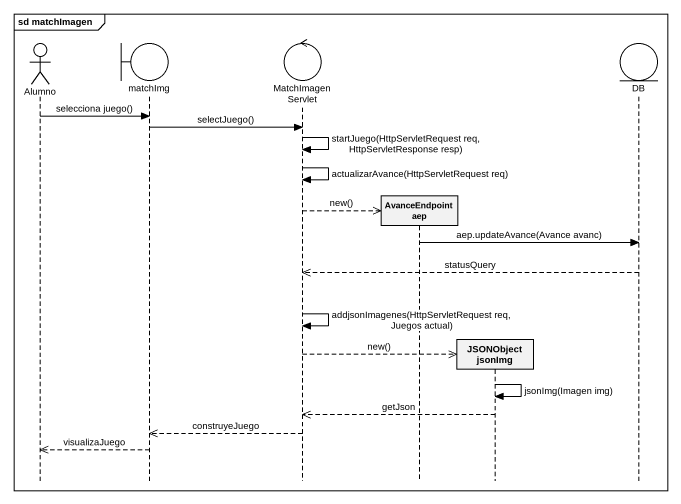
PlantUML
@startuml
mainframe sd matchImagen
hide footbox
actor Alumno
boundary matchImg
control MatchImagenServlet
participant "AvanceEndpoint aep" as AvanceEndpoint_aep
participant "JSONObject jsonImg" as JSONObject_jsonImg
entity DB

Alumno -> matchImg : selecciona juego()
matchImg -> MatchImagenServlet : selectJuego()
MatchImagenServlet -> MatchImagenServlet : startJuego(HttpServletRequest req, HttpServletResponse resp)
MatchImagenServlet -> MatchImagenServlet : actualizarAvance(HttpServletRequest req)
MatchImagenServlet -->> AvanceEndpoint_aep ** : new()
AvanceEndpoint_aep -> DB : aep.updateAvance(Avance avanc)
DB -->> MatchImagenServlet : statusQuery
MatchImagenServlet -> MatchImagenServlet : addjsonImagenes(HttpServletRequest req, Juegos actual)
MatchImagenServlet -->> JSONObject_jsonImg ** : new()
JSONObject_jsonImg -> JSONObject_jsonImg : jsonImg(Imagen img)
JSONObject_jsonImg -->> MatchImagenServlet : getJson
MatchImagenServlet -->> matchImg : construyeJuego
matchImg -->> Alumno : visualizaJuego
@enduml
